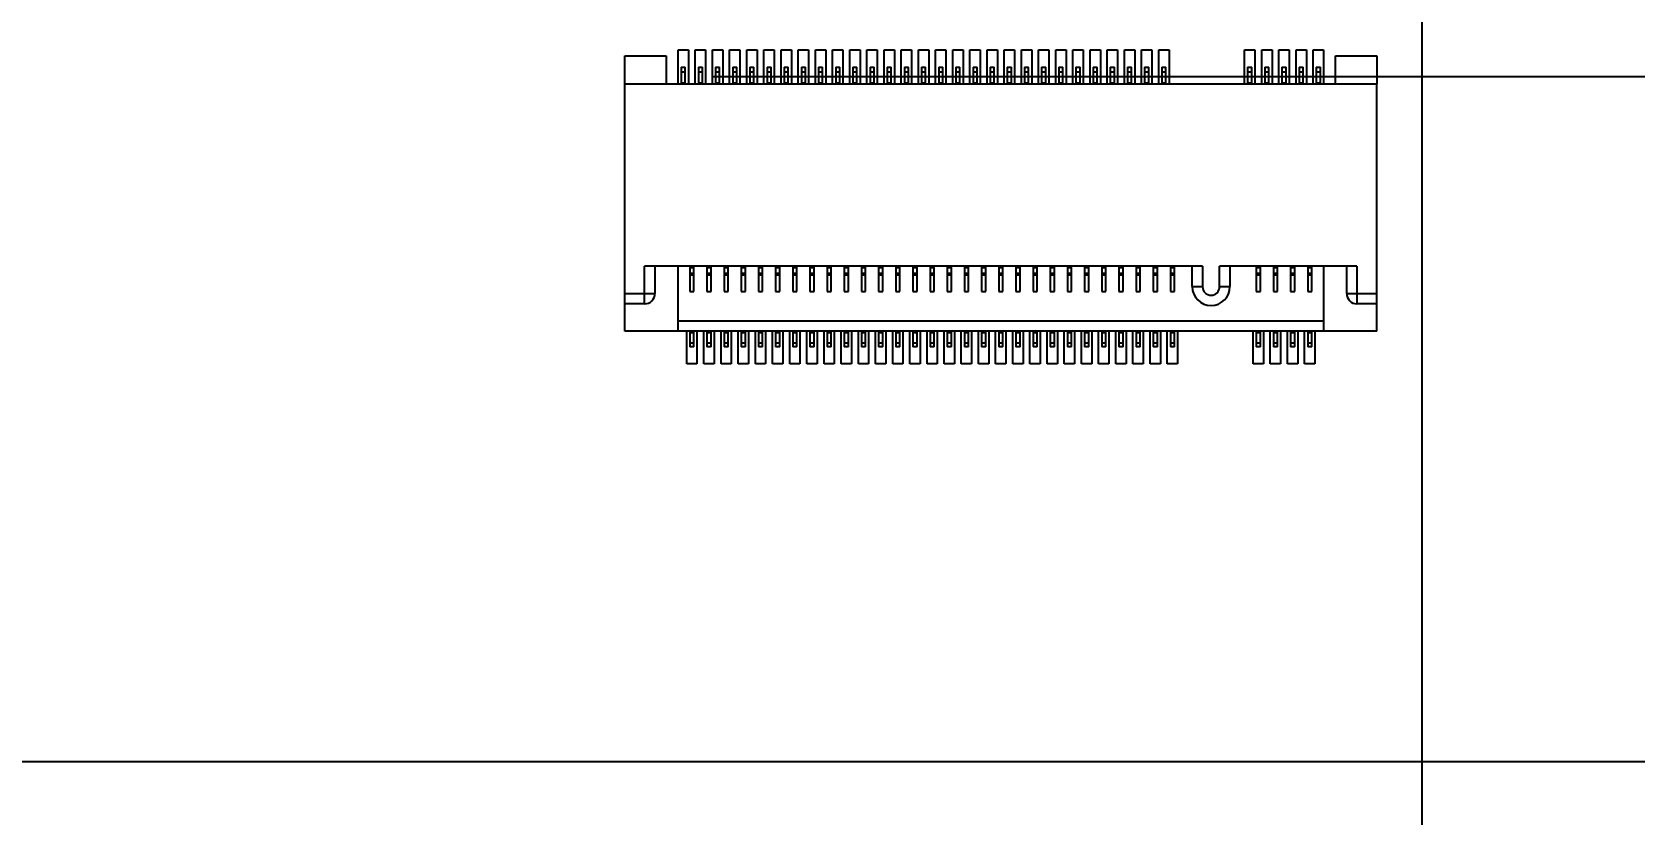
# Model space of a CAD drawing. Header units: millimetres. Extents: x 0 to 841, y 0 to 594.
# Drawn here: x 348.61 to 395.3, y 439.5 to 462.31 of the extents above; entities that cross this region are included whole.
import ezdxf

# ---------------------------------------------------------------- set-up
doc = ezdxf.new("R2010")
doc.units = ezdxf.units.MM
doc.header["$LTSCALE"] = 46.255
doc.layers.get('0').update_dxf_attribs({"linetype": 'CONTINUOUS'})
doc.layers.add('ASSEM_MEM', color=7, linetype='CONTINUOUS')
doc.styles.get("Standard").update_dxf_attribs({"font": 'txt', "width": 0.8})
doc.dimstyles.new('DIMSTYLE_1', dxfattribs={"dimtxt": 3, "dimasz": 2.1, "dimexe": 2, "dimexo": 1, "dimgap": 0.75, "dimtad": 0, "dimtih": 1, "dimtoh": 1, "dimzin": 0, "dimdsep": 46, "dimtxsty": 'STANDARD', "dimblk": '_FILLED', "dimblk1": '_FILLED', "dimblk2": '_FILLED', "dimcen": 0.09, "dimazin": 0, "dimtp": 0.01, "dimtm": 0.01, "dimtfac": 1, "dimtofl": 0, "dimtmove": 0, "dimatfit": 3, "dimldrblk": '_FILLED', "dimfxl": 1, "dimtolj": 1, "dimtzin": 0, "dimarcsym": 0})

# ---------------------------------------------------------------- blocks, each defined once
blk = doc.blocks.new('*D5')
at = {"color": 7, "linetype": 'CONTINUOUS'}
blk.add_line((367.577, 462.79), (367.577, 501.984), dxfattribs=at)
at = {"color": 7, "linetype": 'CONTINUOUS', "insert": (363.827, 503.484), "char_height": 3, "width": 14.4, "attachment_point": 1, "rotation": 90, "line_spacing_factor": 0.9}
blk.add_mtext('151.48', dxfattribs=at)
blk = doc.blocks.new('_FILLED')
at = {"color": 0, "linetype": 'BYBLOCK'}
blk.add_solid([(0, 0), (-1, 0.167), (-1, -0.167)], dxfattribs=at)
blk = doc.blocks.new('*D23')
at = {"color": 7, "linetype": 'CONTINUOUS'}
blk.add_line((368.427, 461.015), (413.601, 461.015), dxfattribs=at)
at = {"color": 7, "linetype": 'CONTINUOUS', "insert": (415.101, 464.765), "char_height": 3, "width": 12, "attachment_point": 1, "line_spacing_factor": 0.9}
blk.add_mtext('25.63', dxfattribs=at)
blk = doc.blocks.new('*D32')
at = {"color": 7, "linetype": 'CONTINUOUS'}
for p, q in [((351.897, 329.99), (369.83, 329.99)), ((369.83, 329.99), (372.996, 324.681)), ((372.996, 324.681), (426.09, 324.681))]:
    blk.add_line(p, q, dxfattribs=at)
at = {"color": 7, "linetype": 'CONTINUOUS', "insert": (427.59, 328.431), "char_height": 3, "width": 14.4, "attachment_point": 1, "line_spacing_factor": 0.9}
blk.add_mtext('156.65', dxfattribs=at)
blk = doc.blocks.new('*D33')
at = {"color": 7, "linetype": 'CONTINUOUS'}
blk.add_line((387.082, 355.93), (424.92, 355.93), dxfattribs=at)
at = {"color": 7, "linetype": 'CONTINUOUS', "insert": (426.42, 359.68), "char_height": 3, "width": 14.4, "attachment_point": 1, "line_spacing_factor": 0.9}
blk.add_mtext('130.71', dxfattribs=at)
blk = doc.blocks.new('*D47')
at = {"color": 7, "linetype": 'CONTINUOUS'}
blk.add_line((345.717, 441.05), (413.604, 441.05), dxfattribs=at)
at = {"color": 7, "linetype": 'CONTINUOUS', "insert": (415.104, 444.8), "char_height": 3, "width": 12, "attachment_point": 1, "line_spacing_factor": 0.9}
blk.add_mtext('45.59', dxfattribs=at)
blk = doc.blocks.new('*D48')
at = {"color": 7, "linetype": 'CONTINUOUS'}
blk.add_line((330.517, 414.45), (413.808, 414.45), dxfattribs=at)
at = {"color": 7, "linetype": 'CONTINUOUS', "insert": (415.308, 418.2), "char_height": 3, "width": 12, "attachment_point": 1, "line_spacing_factor": 0.9}
blk.add_mtext('72.19', dxfattribs=at)
blk = doc.blocks.new('*D54')
at = {"color": 7, "linetype": 'CONTINUOUS'}
blk.add_line((387.082, 338.93), (426.019, 338.93), dxfattribs=at)
at = {"color": 7, "linetype": 'CONTINUOUS', "insert": (427.519, 342.68), "char_height": 3, "width": 14.4, "attachment_point": 1, "line_spacing_factor": 0.9}
blk.add_mtext('147.71', dxfattribs=at)

msp = doc.modelspace()

# ---------------------------------------------------------------- linework, layer by layer
at = {"layer": 'ASSEM_MEM', "color": 7, "linetype": 'CONTINUOUS'}
for p, q in [((389.097, 314.64), (389.097, 482.64)), ((367.517, 461.289), (367.637, 461.289)), ((367.517, 461.289), (367.517, 460.79)), ((367.637, 461.145), (367.517, 461.145)), ((367.637, 460.79), (367.637, 461.289)), ((368.017, 461.289), (368.137, 461.289)), ((368.017, 461.289), (368.017, 460.79)), ((368.137, 461.145), (368.017, 461.145)), ((368.137, 460.79), (368.137, 461.289)), ((368.517, 461.289), (368.637, 461.289)), ((368.517, 461.289), (368.517, 460.79)), ((368.637, 461.145), (368.517, 461.145)), ((368.637, 460.79), (368.637, 461.289)), ((369.017, 461.289), (369.137, 461.289)), ((369.017, 461.289), (369.017, 460.79)), ((369.137, 461.145), (369.017, 461.145)), ((369.137, 460.79), (369.137, 461.289)), ((369.517, 461.289), (369.637, 461.289)), ((369.517, 461.289), (369.517, 460.79)), ((369.637, 461.145), (369.517, 461.145)), ((369.637, 460.79), (369.637, 461.289)), ((370.017, 461.289), (370.137, 461.289)), ((370.017, 461.289), (370.017, 460.79)), ((370.137, 461.145), (370.017, 461.145)), ((370.137, 460.79), (370.137, 461.289)), ((370.517, 461.289), (370.637, 461.289)), ((370.517, 461.289), (370.517, 460.79)), ((370.637, 461.145), (370.517, 461.145)), ((370.637, 460.79), (370.637, 461.289)), ((371.017, 461.289), (371.137, 461.289)), ((371.017, 461.289), (371.017, 460.79)), ((371.137, 461.145), (371.017, 461.145)), ((371.137, 460.79), (371.137, 461.289)), ((371.517, 461.289), (371.637, 461.289)), ((371.517, 461.289), (371.517, 460.79)), ((371.637, 461.145), (371.517, 461.145)), ((371.637, 460.79), (371.637, 461.289)), ((372.017, 461.289), (372.137, 461.289)), ((372.017, 461.289), (372.017, 460.79)), ((372.137, 461.145), (372.017, 461.145)), ((372.137, 460.79), (372.137, 461.289)), ((372.517, 461.289), (372.637, 461.289)), ((372.517, 461.289), (372.517, 460.79)), ((372.637, 461.145), (372.517, 461.145)), ((372.637, 460.79), (372.637, 461.289)), ((373.017, 461.289), (373.137, 461.289)), ((373.017, 461.289), (373.017, 460.79)), ((373.137, 461.145), (373.017, 461.145)), ((373.137, 460.79), (373.137, 461.289)), ((373.517, 461.289), (373.637, 461.289)), ((373.517, 461.289), (373.517, 460.79)), ((373.637, 461.145), (373.517, 461.145)), ((373.637, 460.79), (373.637, 461.289)), ((374.017, 461.289), (374.137, 461.289)), ((374.017, 461.289), (374.017, 460.79)), ((374.137, 461.145), (374.017, 461.145)), ((374.137, 460.79), (374.137, 461.289)), ((374.517, 461.289), (374.637, 461.289)), ((374.517, 461.289), (374.517, 460.79)), ((374.637, 461.145), (374.517, 461.145)), ((374.637, 460.79), (374.637, 461.289)), ((375.017, 461.289), (375.137, 461.289)), ((375.017, 461.289), (375.017, 460.79)), ((375.137, 461.145), (375.017, 461.145)), ((375.137, 460.79), (375.137, 461.289)), ((375.517, 461.289), (375.637, 461.289)), ((375.517, 461.289), (375.517, 460.79)), ((375.637, 461.145), (375.517, 461.145)), ((375.637, 460.79), (375.637, 461.289)), ((376.017, 461.289), (376.137, 461.289)), ((376.017, 461.289), (376.017, 460.79)), ((376.137, 461.145), (376.017, 461.145)), ((376.137, 460.79), (376.137, 461.289)), ((376.517, 461.289), (376.637, 461.289)), ((376.517, 461.289), (376.517, 460.79)), ((376.637, 461.145), (376.517, 461.145)), ((376.637, 460.79), (376.637, 461.289)), ((377.017, 461.289), (377.137, 461.289)), ((377.017, 461.289), (377.017, 460.79)), ((377.137, 461.145), (377.017, 461.145)), ((377.137, 460.79), (377.137, 461.289)), ((377.517, 461.289), (377.637, 461.289)), ((377.517, 461.289), (377.517, 460.79)), ((377.637, 461.145), (377.517, 461.145)), ((377.637, 460.79), (377.637, 461.289)), ((378.017, 461.289), (378.137, 461.289)), ((378.017, 461.289), (378.017, 460.79)), ((378.137, 461.145), (378.017, 461.145)), ((378.137, 460.79), (378.137, 461.289)), ((378.517, 461.289), (378.637, 461.289)), ((378.517, 461.289), (378.517, 460.79)), ((378.637, 461.145), (378.517, 461.145)), ((378.637, 460.79), (378.637, 461.289)), ((379.017, 461.289), (379.137, 461.289)), ((379.017, 461.289), (379.017, 460.79)), ((379.137, 461.145), (379.017, 461.145)), ((379.137, 460.79), (379.137, 461.289)), ((379.517, 461.289), (379.637, 461.289)), ((379.517, 461.289), (379.517, 460.79)), ((379.637, 461.145), (379.517, 461.145)), ((379.637, 460.79), (379.637, 461.289)), ((380.017, 461.289), (380.137, 461.289)), ((380.017, 461.289), (380.017, 460.79)), ((380.137, 461.145), (380.017, 461.145)), ((380.137, 460.79), (380.137, 461.289)), ((380.517, 461.289), (380.637, 461.289)), ((380.517, 461.289), (380.517, 460.79)), ((380.637, 461.145), (380.517, 461.145)), ((380.637, 460.79), (380.637, 461.289)), ((381.017, 461.289), (381.137, 461.289)), ((381.017, 461.289), (381.017, 460.79)), ((381.137, 461.145), (381.017, 461.145)), ((381.137, 460.79), (381.137, 461.289)), ((381.517, 461.289), (381.637, 461.289)), ((381.517, 461.289), (381.517, 460.79)), ((381.637, 461.145), (381.517, 461.145)), ((381.637, 460.79), (381.637, 461.289)), ((384.017, 461.289), (384.137, 461.289)), ((384.017, 461.289), (384.017, 460.79)), ((384.137, 461.145), (384.017, 461.145)), ((384.137, 460.79), (384.137, 461.289)), ((384.517, 461.289), (384.637, 461.289)), ((384.517, 461.289), (384.517, 460.79)), ((384.637, 461.145), (384.517, 461.145)), ((384.637, 460.79), (384.637, 461.289)), ((385.017, 461.289), (385.137, 461.289)), ((385.017, 461.289), (385.017, 460.79)), ((385.137, 461.145), (385.017, 461.145)), ((385.137, 460.79), (385.137, 461.289)), ((385.517, 461.289), (385.637, 461.289)), ((385.517, 461.289), (385.517, 460.79)), ((385.637, 461.145), (385.517, 461.145)), ((385.637, 460.79), (385.637, 461.289)), ((386.017, 461.289), (386.137, 461.289)), ((386.017, 461.289), (386.017, 460.79)), ((386.137, 461.145), (386.017, 461.145)), ((386.137, 460.79), (386.137, 461.289)), ((365.877, 453.59), (365.877, 460.79)), ((387.777, 460.79), (365.877, 460.79)), ((367.517, 460.83), (367.637, 460.83)), ((368.017, 460.83), (368.137, 460.83)), ((368.517, 460.83), (368.637, 460.83)), ((369.017, 460.83), (369.137, 460.83)), ((369.517, 460.83), (369.637, 460.83)), ((370.017, 460.83), (370.137, 460.83)), ((370.517, 460.83), (370.637, 460.83)), ((371.017, 460.83), (371.137, 460.83)), ((371.517, 460.83), (371.637, 460.83)), ((372.017, 460.83), (372.137, 460.83)), ((372.517, 460.83), (372.637, 460.83)), ((373.017, 460.83), (373.137, 460.83)), ((373.517, 460.83), (373.637, 460.83)), ((374.017, 460.83), (374.137, 460.83)), ((374.517, 460.83), (374.637, 460.83)), ((375.017, 460.83), (375.137, 460.83)), ((375.517, 460.83), (375.637, 460.83)), ((376.017, 460.83), (376.137, 460.83)), ((376.517, 460.83), (376.637, 460.83)), ((377.017, 460.83), (377.137, 460.83)), ((377.517, 460.83), (377.637, 460.83)), ((378.017, 460.83), (378.137, 460.83)), ((378.517, 460.83), (378.637, 460.83)), ((379.017, 460.83), (379.137, 460.83)), ((379.517, 460.83), (379.637, 460.83)), ((380.017, 460.83), (380.137, 460.83)), ((380.517, 460.83), (380.637, 460.83)), ((381.017, 460.83), (381.137, 460.83)), ((381.517, 460.83), (381.637, 460.83)), ((384.017, 460.83), (384.137, 460.83)), ((384.517, 460.83), (384.637, 460.83)), ((385.017, 460.83), (385.137, 460.83)), ((385.517, 460.83), (385.637, 460.83)), ((386.017, 460.83), (386.137, 460.83)), ((387.777, 453.59), (387.777, 460.79)), ((382.702, 455.49), (366.452, 455.49)), ((366.452, 454.39), (366.452, 455.49)), ((366.752, 455.49), (366.752, 454.69)), ((367.417, 455.49), (367.417, 453.59)), ((367.767, 455.49), (367.767, 454.745)), ((367.767, 455.449), (367.887, 455.449)), ((367.767, 455.284), (367.887, 455.284)), ((367.887, 454.745), (367.887, 455.49)), ((368.267, 455.49), (368.267, 454.745)), ((368.267, 455.449), (368.387, 455.449)), ((368.267, 455.284), (368.387, 455.284)), ((368.387, 454.745), (368.387, 455.49)), ((368.767, 455.49), (368.767, 454.745)), ((368.767, 455.449), (368.887, 455.449)), ((368.767, 455.284), (368.887, 455.284)), ((368.887, 454.745), (368.887, 455.49)), ((369.267, 455.49), (369.267, 454.745)), ((369.267, 455.449), (369.387, 455.449)), ((369.267, 455.284), (369.387, 455.284)), ((369.387, 454.745), (369.387, 455.49)), ((369.767, 455.49), (369.767, 454.745)), ((369.767, 455.449), (369.887, 455.449)), ((369.767, 455.284), (369.887, 455.284)), ((369.887, 454.745), (369.887, 455.49)), ((370.267, 455.49), (370.267, 454.745)), ((370.267, 455.449), (370.387, 455.449)), ((370.267, 455.284), (370.387, 455.284)), ((370.387, 454.745), (370.387, 455.49)), ((370.767, 455.49), (370.767, 454.745)), ((370.767, 455.449), (370.887, 455.449)), ((370.767, 455.284), (370.887, 455.284)), ((370.887, 454.745), (370.887, 455.49)), ((371.267, 455.49), (371.267, 454.745)), ((371.267, 455.449), (371.387, 455.449)), ((371.267, 455.284), (371.387, 455.284)), ((371.387, 454.745), (371.387, 455.49)), ((371.767, 455.49), (371.767, 454.745)), ((371.767, 455.449), (371.887, 455.449)), ((371.767, 455.284), (371.887, 455.284)), ((371.887, 454.745), (371.887, 455.49)), ((372.267, 455.49), (372.267, 454.745)), ((372.267, 455.449), (372.387, 455.449)), ((372.267, 455.284), (372.387, 455.284)), ((372.387, 454.745), (372.387, 455.49)), ((372.767, 455.49), (372.767, 454.745)), ((372.767, 455.449), (372.887, 455.449)), ((372.767, 455.284), (372.887, 455.284)), ((372.887, 454.745), (372.887, 455.49)), ((373.267, 455.49), (373.267, 454.745)), ((373.267, 455.449), (373.387, 455.449)), ((373.267, 455.284), (373.387, 455.284)), ((373.387, 454.745), (373.387, 455.49)), ((373.767, 455.49), (373.767, 454.745)), ((373.767, 455.449), (373.887, 455.449)), ((373.767, 455.284), (373.887, 455.284)), ((373.887, 454.745), (373.887, 455.49)), ((374.267, 455.49), (374.267, 454.745)), ((374.267, 455.449), (374.387, 455.449)), ((374.267, 455.284), (374.387, 455.284)), ((374.387, 454.745), (374.387, 455.49)), ((374.767, 455.49), (374.767, 454.745)), ((374.767, 455.449), (374.887, 455.449)), ((374.767, 455.284), (374.887, 455.284)), ((374.887, 454.745), (374.887, 455.49)), ((375.267, 455.49), (375.267, 454.745)), ((375.267, 455.449), (375.387, 455.449)), ((375.267, 455.284), (375.387, 455.284)), ((375.387, 454.745), (375.387, 455.49)), ((375.767, 455.49), (375.767, 454.745)), ((375.767, 455.449), (375.887, 455.449)), ((375.767, 455.284), (375.887, 455.284)), ((375.887, 454.745), (375.887, 455.49)), ((376.267, 455.49), (376.267, 454.745)), ((376.267, 455.449), (376.387, 455.449)), ((376.267, 455.284), (376.387, 455.284)), ((376.387, 454.745), (376.387, 455.49)), ((376.767, 455.49), (376.767, 454.745)), ((376.767, 455.449), (376.887, 455.449)), ((376.767, 455.284), (376.887, 455.284)), ((376.887, 454.745), (376.887, 455.49)), ((377.267, 455.49), (377.267, 454.745)), ((377.267, 455.449), (377.387, 455.449)), ((377.267, 455.284), (377.387, 455.284)), ((377.387, 454.745), (377.387, 455.49)), ((377.767, 455.49), (377.767, 454.745)), ((377.767, 455.449), (377.887, 455.449)), ((377.767, 455.284), (377.887, 455.284)), ((377.887, 454.745), (377.887, 455.49)), ((378.267, 455.49), (378.267, 454.745)), ((378.267, 455.449), (378.387, 455.449)), ((378.267, 455.284), (378.387, 455.284)), ((378.387, 454.745), (378.387, 455.49)), ((378.767, 455.49), (378.767, 454.745)), ((378.767, 455.449), (378.887, 455.449)), ((378.767, 455.284), (378.887, 455.284)), ((378.887, 454.745), (378.887, 455.49)), ((379.267, 455.49), (379.267, 454.745)), ((379.267, 455.449), (379.387, 455.449)), ((379.267, 455.284), (379.387, 455.284)), ((379.387, 454.745), (379.387, 455.49)), ((379.767, 455.49), (379.767, 454.745)), ((379.767, 455.449), (379.887, 455.449)), ((379.767, 455.284), (379.887, 455.284)), ((379.887, 454.745), (379.887, 455.49)), ((380.267, 455.49), (380.267, 454.745)), ((380.267, 455.449), (380.387, 455.449)), ((380.267, 455.284), (380.387, 455.284)), ((380.387, 454.745), (380.387, 455.49)), ((380.767, 455.49), (380.767, 454.745)), ((380.767, 455.449), (380.887, 455.449)), ((380.767, 455.284), (380.887, 455.284)), ((380.887, 454.745), (380.887, 455.49)), ((381.267, 455.49), (381.267, 454.745)), ((381.267, 455.449), (381.387, 455.449)), ((381.267, 455.284), (381.387, 455.284)), ((381.387, 454.745), (381.387, 455.49)), ((381.767, 455.49), (381.767, 454.745)), ((381.767, 455.449), (381.887, 455.449)), ((381.767, 455.284), (381.887, 455.284)), ((381.887, 454.745), (381.887, 455.49)), ((382.402, 454.891), (382.402, 455.49)), ((382.702, 455.49), (382.702, 454.891)), ((387.202, 455.49), (383.202, 455.49)), ((383.202, 454.891), (383.202, 455.49)), ((383.502, 455.49), (383.502, 454.891)), ((384.267, 455.49), (384.267, 454.745)), ((384.267, 455.449), (384.387, 455.449)), ((384.267, 455.284), (384.387, 455.284)), ((384.387, 454.745), (384.387, 455.49)), ((384.767, 455.49), (384.767, 454.745)), ((384.767, 455.449), (384.887, 455.449)), ((384.767, 455.284), (384.887, 455.284)), ((384.887, 454.745), (384.887, 455.49)), ((385.267, 455.49), (385.267, 454.745)), ((385.267, 455.449), (385.387, 455.449)), ((385.267, 455.284), (385.387, 455.284)), ((385.387, 454.745), (385.387, 455.49)), ((385.767, 455.49), (385.767, 454.745)), ((385.767, 455.449), (385.887, 455.449)), ((385.767, 455.284), (385.887, 455.284)), ((385.887, 454.745), (385.887, 455.49)), ((386.237, 453.59), (386.237, 455.49)), ((386.902, 454.69), (386.902, 455.49)), ((387.202, 455.49), (387.202, 454.39)), ((367.887, 455.226), (367.767, 455.226)), ((368.387, 455.226), (368.267, 455.226)), ((368.887, 455.226), (368.767, 455.226)), ((369.387, 455.226), (369.267, 455.226)), ((369.887, 455.226), (369.767, 455.226)), ((370.387, 455.226), (370.267, 455.226)), ((370.887, 455.226), (370.767, 455.226)), ((371.387, 455.226), (371.267, 455.226)), ((371.887, 455.226), (371.767, 455.226)), ((372.387, 455.226), (372.267, 455.226)), ((372.887, 455.226), (372.767, 455.226)), ((373.387, 455.226), (373.267, 455.226)), ((373.887, 455.226), (373.767, 455.226)), ((374.387, 455.226), (374.267, 455.226)), ((374.887, 455.226), (374.767, 455.226)), ((375.387, 455.226), (375.267, 455.226)), ((375.887, 455.226), (375.767, 455.226)), ((376.387, 455.226), (376.267, 455.226)), ((376.887, 455.226), (376.767, 455.226)), ((377.387, 455.226), (377.267, 455.226)), ((377.887, 455.226), (377.767, 455.226)), ((378.387, 455.226), (378.267, 455.226)), ((378.887, 455.226), (378.767, 455.226)), ((379.387, 455.226), (379.267, 455.226)), ((379.887, 455.226), (379.767, 455.226)), ((380.387, 455.226), (380.267, 455.226)), ((380.887, 455.226), (380.767, 455.226)), ((381.387, 455.226), (381.267, 455.226)), ((381.887, 455.226), (381.767, 455.226)), ((382.402, 454.891), (382.702, 454.891)), ((383.202, 454.891), (383.502, 454.891)), ((384.387, 455.226), (384.267, 455.226)), ((384.887, 455.226), (384.767, 455.226)), ((385.387, 455.226), (385.267, 455.226)), ((385.887, 455.226), (385.767, 455.226)), ((365.877, 454.69), (366.752, 454.69)), ((366.452, 454.39), (365.877, 454.39)), ((367.767, 454.745), (367.887, 454.745)), ((368.267, 454.745), (368.387, 454.745)), ((368.767, 454.745), (368.887, 454.745)), ((369.267, 454.745), (369.387, 454.745)), ((369.767, 454.745), (369.887, 454.745)), ((370.267, 454.745), (370.387, 454.745)), ((370.767, 454.745), (370.887, 454.745)), ((371.267, 454.745), (371.387, 454.745)), ((371.767, 454.745), (371.887, 454.745)), ((372.267, 454.745), (372.387, 454.745)), ((372.767, 454.745), (372.887, 454.745)), ((373.267, 454.745), (373.387, 454.745)), ((373.767, 454.745), (373.887, 454.745)), ((374.267, 454.745), (374.387, 454.745)), ((374.767, 454.745), (374.887, 454.745)), ((375.267, 454.745), (375.387, 454.745)), ((375.767, 454.745), (375.887, 454.745)), ((376.267, 454.745), (376.387, 454.745)), ((376.767, 454.745), (376.887, 454.745)), ((377.267, 454.745), (377.387, 454.745)), ((377.767, 454.745), (377.887, 454.745)), ((378.267, 454.745), (378.387, 454.745)), ((378.767, 454.745), (378.887, 454.745)), ((379.267, 454.745), (379.387, 454.745)), ((379.767, 454.745), (379.887, 454.745)), ((380.267, 454.745), (380.387, 454.745)), ((380.767, 454.745), (380.887, 454.745)), ((381.267, 454.745), (381.387, 454.745)), ((381.767, 454.745), (381.887, 454.745)), ((384.267, 454.745), (384.387, 454.745)), ((384.767, 454.745), (384.887, 454.745)), ((385.267, 454.745), (385.387, 454.745)), ((385.767, 454.745), (385.887, 454.745)), ((386.902, 454.69), (387.777, 454.69)), ((387.777, 454.39), (387.202, 454.39)), ((386.237, 453.89), (367.417, 453.89)), ((387.777, 453.59), (365.877, 453.59)), ((367.767, 453.59), (367.767, 453.14)), ((367.887, 453.546), (367.767, 453.546)), ((367.887, 453.14), (367.887, 453.59)), ((368.267, 453.59), (368.267, 453.14)), ((368.387, 453.546), (368.267, 453.546)), ((368.387, 453.14), (368.387, 453.59)), ((368.767, 453.59), (368.767, 453.14)), ((368.887, 453.546), (368.767, 453.546)), ((368.887, 453.14), (368.887, 453.59)), ((369.267, 453.59), (369.267, 453.14)), ((369.387, 453.546), (369.267, 453.546)), ((369.387, 453.14), (369.387, 453.59)), ((369.767, 453.59), (369.767, 453.14)), ((369.887, 453.546), (369.767, 453.546)), ((369.887, 453.14), (369.887, 453.59)), ((370.267, 453.59), (370.267, 453.14)), ((370.387, 453.546), (370.267, 453.546)), ((370.387, 453.14), (370.387, 453.59)), ((370.767, 453.59), (370.767, 453.14)), ((370.887, 453.546), (370.767, 453.546)), ((370.887, 453.14), (370.887, 453.59)), ((371.267, 453.59), (371.267, 453.14)), ((371.387, 453.546), (371.267, 453.546)), ((371.387, 453.14), (371.387, 453.59)), ((371.767, 453.59), (371.767, 453.14)), ((371.887, 453.546), (371.767, 453.546)), ((371.887, 453.14), (371.887, 453.59)), ((372.267, 453.59), (372.267, 453.14)), ((372.387, 453.546), (372.267, 453.546)), ((372.387, 453.14), (372.387, 453.59)), ((372.767, 453.59), (372.767, 453.14)), ((372.887, 453.546), (372.767, 453.546)), ((372.887, 453.14), (372.887, 453.59)), ((373.267, 453.59), (373.267, 453.14)), ((373.387, 453.546), (373.267, 453.546)), ((373.387, 453.14), (373.387, 453.59)), ((373.767, 453.59), (373.767, 453.14)), ((373.887, 453.546), (373.767, 453.546)), ((373.887, 453.14), (373.887, 453.59)), ((374.267, 453.59), (374.267, 453.14)), ((374.387, 453.546), (374.267, 453.546)), ((374.387, 453.14), (374.387, 453.59)), ((374.767, 453.59), (374.767, 453.14)), ((374.887, 453.546), (374.767, 453.546)), ((374.887, 453.14), (374.887, 453.59)), ((375.267, 453.59), (375.267, 453.14)), ((375.387, 453.546), (375.267, 453.546)), ((375.387, 453.14), (375.387, 453.59)), ((375.767, 453.59), (375.767, 453.14)), ((375.887, 453.546), (375.767, 453.546)), ((375.887, 453.14), (375.887, 453.59)), ((376.267, 453.59), (376.267, 453.14)), ((376.387, 453.546), (376.267, 453.546)), ((376.387, 453.14), (376.387, 453.59)), ((376.767, 453.59), (376.767, 453.14)), ((376.887, 453.546), (376.767, 453.546)), ((376.887, 453.14), (376.887, 453.59)), ((377.267, 453.59), (377.267, 453.14)), ((377.387, 453.546), (377.267, 453.546)), ((377.387, 453.14), (377.387, 453.59)), ((377.767, 453.59), (377.767, 453.14)), ((377.887, 453.546), (377.767, 453.546)), ((377.887, 453.14), (377.887, 453.59)), ((378.267, 453.59), (378.267, 453.14)), ((378.387, 453.546), (378.267, 453.546)), ((378.387, 453.14), (378.387, 453.59)), ((378.767, 453.59), (378.767, 453.14)), ((378.887, 453.546), (378.767, 453.546)), ((378.887, 453.14), (378.887, 453.59)), ((379.267, 453.59), (379.267, 453.14)), ((379.387, 453.546), (379.267, 453.546)), ((379.387, 453.14), (379.387, 453.59)), ((379.767, 453.59), (379.767, 453.14)), ((379.887, 453.546), (379.767, 453.546)), ((379.887, 453.14), (379.887, 453.59)), ((380.267, 453.59), (380.267, 453.14)), ((380.387, 453.546), (380.267, 453.546)), ((380.387, 453.14), (380.387, 453.59)), ((380.767, 453.59), (380.767, 453.14)), ((380.887, 453.546), (380.767, 453.546)), ((380.887, 453.14), (380.887, 453.59)), ((381.267, 453.59), (381.267, 453.14)), ((381.387, 453.546), (381.267, 453.546)), ((381.387, 453.14), (381.387, 453.59)), ((381.767, 453.59), (381.767, 453.14)), ((381.887, 453.546), (381.767, 453.546)), ((381.887, 453.14), (381.887, 453.59)), ((384.267, 453.59), (384.267, 453.14)), ((384.387, 453.546), (384.267, 453.546)), ((384.387, 453.14), (384.387, 453.59)), ((384.767, 453.59), (384.767, 453.14)), ((384.887, 453.546), (384.767, 453.546)), ((384.887, 453.14), (384.887, 453.59)), ((385.267, 453.59), (385.267, 453.14)), ((385.387, 453.546), (385.267, 453.546)), ((385.387, 453.14), (385.387, 453.59)), ((385.767, 453.59), (385.767, 453.14)), ((385.887, 453.546), (385.767, 453.546)), ((385.887, 453.14), (385.887, 453.59)), ((367.767, 453.254), (367.887, 453.254)), ((367.887, 453.14), (367.767, 453.14)), ((368.267, 453.254), (368.387, 453.254)), ((368.387, 453.14), (368.267, 453.14)), ((368.767, 453.254), (368.887, 453.254)), ((368.887, 453.14), (368.767, 453.14)), ((369.267, 453.254), (369.387, 453.254)), ((369.387, 453.14), (369.267, 453.14)), ((369.767, 453.254), (369.887, 453.254)), ((369.887, 453.14), (369.767, 453.14)), ((370.267, 453.254), (370.387, 453.254)), ((370.387, 453.14), (370.267, 453.14)), ((370.767, 453.254), (370.887, 453.254)), ((370.887, 453.14), (370.767, 453.14)), ((371.267, 453.254), (371.387, 453.254)), ((371.387, 453.14), (371.267, 453.14)), ((371.767, 453.254), (371.887, 453.254)), ((371.887, 453.14), (371.767, 453.14)), ((372.267, 453.254), (372.387, 453.254)), ((372.387, 453.14), (372.267, 453.14)), ((372.767, 453.254), (372.887, 453.254)), ((372.887, 453.14), (372.767, 453.14)), ((373.267, 453.254), (373.387, 453.254)), ((373.387, 453.14), (373.267, 453.14)), ((373.767, 453.254), (373.887, 453.254)), ((373.887, 453.14), (373.767, 453.14)), ((374.267, 453.254), (374.387, 453.254)), ((374.387, 453.14), (374.267, 453.14)), ((374.767, 453.254), (374.887, 453.254)), ((374.887, 453.14), (374.767, 453.14)), ((375.267, 453.254), (375.387, 453.254)), ((375.387, 453.14), (375.267, 453.14)), ((375.767, 453.254), (375.887, 453.254)), ((375.887, 453.14), (375.767, 453.14)), ((376.267, 453.254), (376.387, 453.254)), ((376.387, 453.14), (376.267, 453.14)), ((376.767, 453.254), (376.887, 453.254)), ((376.887, 453.14), (376.767, 453.14)), ((377.267, 453.254), (377.387, 453.254)), ((377.387, 453.14), (377.267, 453.14)), ((377.767, 453.254), (377.887, 453.254)), ((377.887, 453.14), (377.767, 453.14)), ((378.267, 453.254), (378.387, 453.254)), ((378.387, 453.14), (378.267, 453.14)), ((378.767, 453.254), (378.887, 453.254)), ((378.887, 453.14), (378.767, 453.14)), ((379.267, 453.254), (379.387, 453.254)), ((379.387, 453.14), (379.267, 453.14)), ((379.767, 453.254), (379.887, 453.254)), ((379.887, 453.14), (379.767, 453.14)), ((380.267, 453.254), (380.387, 453.254)), ((380.387, 453.14), (380.267, 453.14)), ((380.767, 453.254), (380.887, 453.254)), ((380.887, 453.14), (380.767, 453.14)), ((381.267, 453.254), (381.387, 453.254)), ((381.387, 453.14), (381.267, 453.14)), ((381.767, 453.254), (381.887, 453.254)), ((381.887, 453.14), (381.767, 453.14)), ((384.267, 453.254), (384.387, 453.254)), ((384.387, 453.14), (384.267, 453.14)), ((384.767, 453.254), (384.887, 453.254)), ((384.887, 453.14), (384.767, 453.14)), ((385.267, 453.254), (385.387, 453.254)), ((385.387, 453.14), (385.267, 453.14)), ((385.767, 453.254), (385.887, 453.254)), ((385.887, 453.14), (385.767, 453.14))]:
    msp.add_line(p, q, dxfattribs=at)
at = {"layer": 'ASSEM_MEM', "color": 7, "linetype": 'CONTINUOUS', "true_color": 0x3366ff}
for p, q in [((367.427, 461.79), (367.727, 461.79)), ((367.427, 460.79), (367.427, 461.79)), ((367.727, 461.79), (367.727, 460.79)), ((367.927, 461.79), (368.227, 461.79)), ((367.927, 460.79), (367.927, 461.79)), ((368.227, 461.79), (368.227, 460.79)), ((368.427, 461.79), (368.727, 461.79)), ((368.427, 460.79), (368.427, 461.79)), ((368.727, 461.79), (368.727, 460.79)), ((368.927, 461.79), (369.227, 461.79)), ((368.927, 460.79), (368.927, 461.79)), ((369.227, 461.79), (369.227, 460.79)), ((369.427, 461.79), (369.727, 461.79)), ((369.427, 460.79), (369.427, 461.79)), ((369.727, 461.79), (369.727, 460.79)), ((369.927, 461.79), (370.227, 461.79)), ((369.927, 460.79), (369.927, 461.79)), ((370.227, 461.79), (370.227, 460.79)), ((370.427, 461.79), (370.727, 461.79)), ((370.427, 460.79), (370.427, 461.79)), ((370.727, 461.79), (370.727, 460.79)), ((370.927, 461.79), (371.227, 461.79)), ((370.927, 460.79), (370.927, 461.79)), ((371.227, 461.79), (371.227, 460.79)), ((371.427, 461.79), (371.727, 461.79)), ((371.427, 460.79), (371.427, 461.79)), ((371.727, 461.79), (371.727, 460.79)), ((371.927, 461.79), (372.227, 461.79)), ((371.927, 460.79), (371.927, 461.79)), ((372.227, 461.79), (372.227, 460.79)), ((372.427, 461.79), (372.727, 461.79)), ((372.427, 460.79), (372.427, 461.79)), ((372.727, 461.79), (372.727, 460.79)), ((372.927, 461.79), (373.227, 461.79)), ((372.927, 460.79), (372.927, 461.79)), ((373.227, 461.79), (373.227, 460.79)), ((373.427, 461.79), (373.727, 461.79)), ((373.427, 460.79), (373.427, 461.79)), ((373.727, 461.79), (373.727, 460.79)), ((373.927, 461.79), (374.227, 461.79)), ((373.927, 460.79), (373.927, 461.79)), ((374.227, 461.79), (374.227, 460.79)), ((374.427, 461.79), (374.727, 461.79)), ((374.427, 460.79), (374.427, 461.79)), ((374.727, 461.79), (374.727, 460.79)), ((374.927, 461.79), (375.227, 461.79)), ((374.927, 460.79), (374.927, 461.79)), ((375.227, 461.79), (375.227, 460.79)), ((375.427, 461.79), (375.727, 461.79)), ((375.427, 460.79), (375.427, 461.79)), ((375.727, 461.79), (375.727, 460.79)), ((375.927, 461.79), (376.227, 461.79)), ((375.927, 460.79), (375.927, 461.79)), ((376.227, 461.79), (376.227, 460.79)), ((376.427, 461.79), (376.727, 461.79)), ((376.427, 460.79), (376.427, 461.79)), ((376.727, 461.79), (376.727, 460.79)), ((376.927, 461.79), (377.227, 461.79)), ((376.927, 460.79), (376.927, 461.79)), ((377.227, 461.79), (377.227, 460.79)), ((377.427, 461.79), (377.727, 461.79)), ((377.427, 460.79), (377.427, 461.79)), ((377.727, 461.79), (377.727, 460.79)), ((377.927, 461.79), (378.227, 461.79)), ((377.927, 460.79), (377.927, 461.79)), ((378.227, 461.79), (378.227, 460.79)), ((378.427, 461.79), (378.727, 461.79)), ((378.427, 460.79), (378.427, 461.79)), ((378.727, 461.79), (378.727, 460.79)), ((378.927, 461.79), (379.227, 461.79)), ((378.927, 460.79), (378.927, 461.79)), ((379.227, 461.79), (379.227, 460.79)), ((379.427, 461.79), (379.727, 461.79)), ((379.427, 460.79), (379.427, 461.79)), ((379.727, 461.79), (379.727, 460.79)), ((379.927, 461.79), (380.227, 461.79)), ((379.927, 460.79), (379.927, 461.79)), ((380.227, 461.79), (380.227, 460.79)), ((380.427, 461.79), (380.727, 461.79)), ((380.427, 460.79), (380.427, 461.79)), ((380.727, 461.79), (380.727, 460.79)), ((380.927, 461.79), (381.227, 461.79)), ((380.927, 460.79), (380.927, 461.79)), ((381.227, 461.79), (381.227, 460.79)), ((381.427, 461.79), (381.727, 461.79)), ((381.427, 460.79), (381.427, 461.79)), ((381.727, 461.79), (381.727, 460.79)), ((383.927, 461.79), (384.227, 461.79)), ((383.927, 460.79), (383.927, 461.79)), ((384.227, 461.79), (384.227, 460.79)), ((384.427, 461.79), (384.727, 461.79)), ((384.427, 460.79), (384.427, 461.79)), ((384.727, 461.79), (384.727, 460.79)), ((384.927, 461.79), (385.227, 461.79)), ((384.927, 460.79), (384.927, 461.79)), ((385.227, 461.79), (385.227, 460.79)), ((385.427, 461.79), (385.727, 461.79)), ((385.427, 460.79), (385.427, 461.79)), ((385.727, 461.79), (385.727, 460.79)), ((385.927, 461.79), (386.227, 461.79)), ((385.927, 460.79), (385.927, 461.79)), ((386.227, 461.79), (386.227, 460.79)), ((365.877, 460.79), (365.877, 461.615)), ((365.877, 461.615), (367.077, 461.615)), ((367.077, 461.615), (367.077, 460.79)), ((386.577, 461.618), (387.777, 461.618)), ((386.577, 460.79), (386.577, 461.618)), ((387.777, 461.618), (387.777, 460.79)), ((367.677, 452.645), (367.677, 453.59)), ((367.977, 453.59), (367.977, 452.645)), ((368.177, 452.645), (368.177, 453.59)), ((368.477, 453.59), (368.477, 452.645)), ((368.677, 452.645), (368.677, 453.59)), ((368.977, 453.59), (368.977, 452.645)), ((369.177, 452.645), (369.177, 453.59)), ((369.477, 453.59), (369.477, 452.645)), ((369.677, 452.645), (369.677, 453.59)), ((369.977, 453.59), (369.977, 452.645)), ((370.177, 452.645), (370.177, 453.59)), ((370.477, 453.59), (370.477, 452.645)), ((370.677, 452.645), (370.677, 453.59)), ((370.977, 453.59), (370.977, 452.645)), ((371.177, 452.645), (371.177, 453.59)), ((371.477, 453.59), (371.477, 452.645)), ((371.677, 452.645), (371.677, 453.59)), ((371.977, 453.59), (371.977, 452.645)), ((372.177, 452.645), (372.177, 453.59)), ((372.477, 453.59), (372.477, 452.645)), ((372.677, 452.645), (372.677, 453.59)), ((372.977, 453.59), (372.977, 452.645)), ((373.177, 452.645), (373.177, 453.59)), ((373.477, 453.59), (373.477, 452.645)), ((373.677, 452.645), (373.677, 453.59)), ((373.977, 453.59), (373.977, 452.645)), ((374.177, 452.645), (374.177, 453.59)), ((374.477, 453.59), (374.477, 452.645)), ((374.677, 452.645), (374.677, 453.59)), ((374.977, 453.59), (374.977, 452.645)), ((375.177, 452.645), (375.177, 453.59)), ((375.477, 453.59), (375.477, 452.645)), ((375.677, 452.645), (375.677, 453.59)), ((375.977, 453.59), (375.977, 452.645)), ((376.177, 452.645), (376.177, 453.59)), ((376.477, 453.59), (376.477, 452.645)), ((376.677, 452.645), (376.677, 453.59)), ((376.977, 453.59), (376.977, 452.645)), ((377.177, 452.645), (377.177, 453.59)), ((377.477, 453.59), (377.477, 452.645)), ((377.677, 452.645), (377.677, 453.59)), ((377.977, 453.59), (377.977, 452.645)), ((378.177, 452.645), (378.177, 453.59)), ((378.477, 453.59), (378.477, 452.645)), ((378.677, 452.645), (378.677, 453.59)), ((378.977, 453.59), (378.977, 452.645)), ((379.177, 452.645), (379.177, 453.59)), ((379.477, 453.59), (379.477, 452.645)), ((379.677, 452.645), (379.677, 453.59)), ((379.977, 453.59), (379.977, 452.645)), ((380.177, 452.645), (380.177, 453.59)), ((380.477, 453.59), (380.477, 452.645)), ((380.677, 452.645), (380.677, 453.59)), ((380.977, 453.59), (380.977, 452.645)), ((381.177, 452.645), (381.177, 453.59)), ((381.477, 453.59), (381.477, 452.645)), ((381.677, 452.645), (381.677, 453.59)), ((381.977, 453.59), (381.977, 452.645)), ((384.177, 452.645), (384.177, 453.59)), ((384.477, 453.59), (384.477, 452.645)), ((384.677, 452.645), (384.677, 453.59)), ((384.977, 453.59), (384.977, 452.645)), ((385.177, 452.645), (385.177, 453.59)), ((385.477, 453.59), (385.477, 452.645)), ((385.677, 452.645), (385.677, 453.59)), ((385.977, 453.59), (385.977, 452.645)), ((367.977, 452.645), (367.677, 452.645)), ((368.477, 452.645), (368.177, 452.645)), ((368.977, 452.645), (368.677, 452.645)), ((369.477, 452.645), (369.177, 452.645)), ((369.977, 452.645), (369.677, 452.645)), ((370.477, 452.645), (370.177, 452.645)), ((370.977, 452.645), (370.677, 452.645)), ((371.477, 452.645), (371.177, 452.645)), ((371.977, 452.645), (371.677, 452.645)), ((372.477, 452.645), (372.177, 452.645)), ((372.977, 452.645), (372.677, 452.645)), ((373.477, 452.645), (373.177, 452.645)), ((373.977, 452.645), (373.677, 452.645)), ((374.477, 452.645), (374.177, 452.645)), ((374.977, 452.645), (374.677, 452.645)), ((375.477, 452.645), (375.177, 452.645)), ((375.977, 452.645), (375.677, 452.645)), ((376.477, 452.645), (376.177, 452.645)), ((376.977, 452.645), (376.677, 452.645)), ((377.477, 452.645), (377.177, 452.645)), ((377.977, 452.645), (377.677, 452.645)), ((378.477, 452.645), (378.177, 452.645)), ((378.977, 452.645), (378.677, 452.645)), ((379.477, 452.645), (379.177, 452.645)), ((379.977, 452.645), (379.677, 452.645)), ((380.477, 452.645), (380.177, 452.645)), ((380.977, 452.645), (380.677, 452.645)), ((381.477, 452.645), (381.177, 452.645)), ((381.977, 452.645), (381.677, 452.645)), ((384.477, 452.645), (384.177, 452.645)), ((384.977, 452.645), (384.677, 452.645)), ((385.477, 452.645), (385.177, 452.645)), ((385.977, 452.645), (385.677, 452.645))]:
    msp.add_line(p, q, dxfattribs=at)
at = {"layer": 'ASSEM_MEM', "color": 7, "linetype": 'CONTINUOUS'}
for centre, radius, start, end in [((382.952, 454.891), 0.55, 180, 360), ((382.952, 454.891), 0.25, 180, 360), ((366.452, 454.69), 0.3, 270, 360), ((387.202, 454.69), 0.3, 180, 270)]:
    msp.add_arc(centre, radius, start, end, dxfattribs=at)

# ---------------------------------------------------------------- dimensions: what is measured, and where the dimension line sits
at = {"color": 7, "linetype": 'CONTINUOUS'}
for feature_location, offset, dtype, origin, picture, middle in [((367.577, 462.79), (0, 39.194), 1, (216.097, 461.79), '*D5', (365.327, 511.059)), ((330.517, 414.45), (83.291, 0), 0, (329.517, 486.64), '*D48', (421.308, 416.7)), ((345.717, 441.05), (67.888, 0), 0, (344.717, 486.64), '*D47', (421.104, 443.3)), ((351.897, 329.99), (74.193, -5.309), 0, (350.897, 486.64), '*D32', (435.165, 326.931)), ((368.426501, 461.015337), (45.174432, 0), 0, (367.426501, 486.640339), '*D23', (421.175934, 463.265325)), ((387.082, 355.93), (37.838, 0), 0, (386.082, 486.64), '*D33', (433.62, 358.18)), ((387.082, 338.93), (38.937, 0), 0, (386.082, 486.64), '*D54', (434.719, 341.18))]:
    dim = msp.add_ordinate_dim(feature_location=feature_location, offset=offset, dtype=dtype, origin=origin, dimstyle='DIMSTYLE_1', override={"dimtad": 1, "dimtih": 0, "dimtoh": 0}, dxfattribs=at)
    dim.commit()
    dim.dimension.update_dxf_attribs({"geometry": picture, "text_midpoint": middle})

doc.saveas('drawing.dxf')
